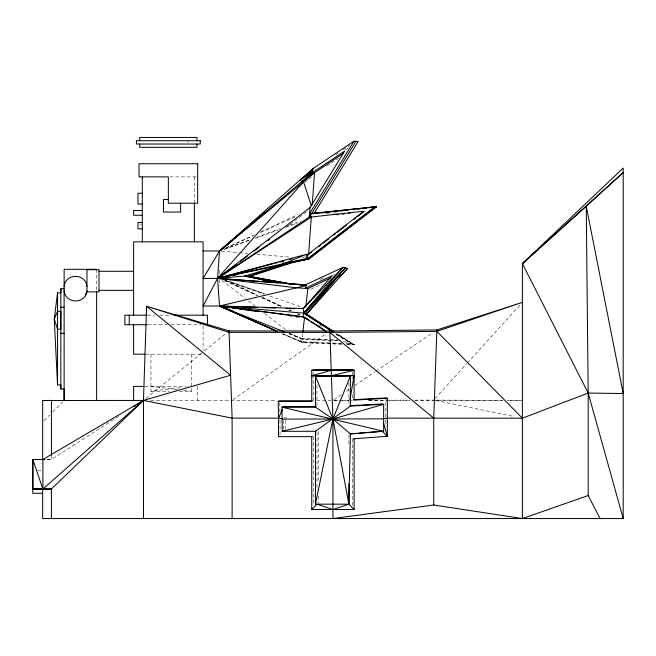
<?xml version="1.0" encoding="UTF-8"?>
<svg xmlns="http://www.w3.org/2000/svg" width="656" height="656" viewBox="0 0 656 656"><rect width="100%" height="100%" fill="white"/><g stroke="black" fill="none" stroke-linecap="round" stroke-linejoin="round"><path stroke-width="0.49" stroke-dasharray="3.28 2.46" d="M51.422 455.42L51.422 459.495L43.632 459.512M283.728 429.344L283.728 420.57M313.273 400.865L313.273 376.905M313.273 375.904L313.273 371.911M316.971 405.687L316.971 383.727M385.826 417.134L385.826 398.93M339.357 340.062L300.661 338.422L300.292 341.661L303.367 342.678L342.088 344.318M342.44 343.892L301.686 342.161L302.629 333.986M289.271 333.617L303.744 339.431L303.367 342.678L282.867 333.715M435.092 398.561L466.711 363.711M467.4 362.957L521.02 303.867M44.1 420.627L49.815 414.879M52.677 412.009L62.697 401.948M145.853 398.479L203.688 351.509M204.483 350.87L226.664 332.854M304.827 182.384L308.017 179.818M308.812 179.178L312.002 176.612M286.754 226.64L289.198 224.811M290.009 224.204L307.918 210.814M232.937 399.791L325.663 333.953M333.756 399.783L341.358 394.633M346.434 391.197L348.967 389.484M354.88 385.474L375.166 371.731M376.011 371.165L432.64 332.805M335.798 154.808L339.152 152.569M343.342 149.765L350.05 145.279M345.573 149.929L348.082 148.248M326.77 166.091L338.406 158.309M118.523 416.421L51.422 459.495L44.797 459.495M302.326 258.087L305.04 256.758M320.276 279.481L323.047 278.193M332.822 275.282L334.667 274.421M311.1 289.099L321.989 284.032M225.992 247.993L254.651 234.7M261.121 231.691L298.095 214.545M226.017 248.058L252.937 235.914M260.358 232.56L295.626 216.652M224.303 249.231L250.116 239.702M256.808 237.234L280.711 228.419M289.312 225.246L300.784 221.015M224.319 249.28L250.215 240.022M255.012 238.308L278.029 230.084M285.704 227.345L297.217 223.229M286.762 417.675L283.507 418.143M150.97 354.191L150.97 391.23L182.384 387.499M325.934 213.43L332.018 213.102M333.035 213.044L338.102 212.774M333.929 400.357L341.054 400.332M342.071 400.332L349.205 400.308M368.549 400.258L387.901 400.201M388.918 400.201L409.278 400.144M414.371 400.127L433.723 400.078M169.871 176.89L197.669 176.89M139.695 224.967L141.434 224.967M147.526 315.175L155.062 315.175M159.711 315.175L169.863 315.175M147.526 324.72L167.321 324.72M170.88 324.72L201.351 324.72M145.862 354.191L203.089 354.191M144.722 386.409L186.435 386.409M150.97 391.23L169.215 391.23M179.342 391.23L191.503 391.23L191.503 388.344M150.609 400.406L276.906 400.373M316.618 400.365L352.37 400.365M368.877 400.463L409.729 400.39M414.936 400.455L502.939 400.431M508.072 400.447L522.397 400.439L507.113 400.381M37.728 470.311L41.672 470.311M435.756 400.086L503.029 400.365M309.73 289.517L310.19 289.526M300.661 338.422L302.063 338.914L328.558 340.046M329.55 340.087L337.733 340.431M288.779 333.625L303.744 339.431L337.373 340.858M341.046 343.391L300.292 341.661L282.646 333.879M346.138 343.605L351.231 343.826L354.314 344.835L337.299 333.863M346.516 344.064L352.633 344.326L336.462 333.904M347.18 344.531L354.314 344.835L336.995 333.879M364.498 211.248L365.474 211.314M221.539 251.166L238.718 252.675M239.727 252.765L247.812 253.478M256.906 254.274L291.264 257.291M150.97 386.409L177.317 389.549M183.401 390.271L191.503 391.23M290.165 316.479L292.182 316.774M296.225 317.373L300.259 317.971M435.715 400.48L514.427 416.56M343.375 341.366L354.314 344.835L334.732 333.773M225.32 280.53L263.983 294.068M269.78 296.102L302.695 307.443M289.55 333.797L303.744 339.431M302.063 338.914L292.1 334.732L290.485 333.486M283.015 333.945L301.686 342.161M224.139 280.604L257.414 295.758M262.039 297.857L281.449 306.696M288.845 310.067L290.69 310.903M297.168 313.855L299.013 314.691M226.049 280.637L257.398 295.126M262.006 297.25L282.285 306.623M289.665 310.026L291.51 310.887M297.963 313.855L299.8 314.716M225.139 280.235L257.455 295.282M262.08 297.439L281.473 306.467M288.861 309.911L290.706 310.764M298.095 314.208L299.94 315.069M318.718 324.728L322.276 326.737M335.913 333.953L351.231 343.826M221.941 280.374L245.328 298.496M248.55 300.989L255.004 305.991M264.68 313.486L285.647 329.738M279.776 402.899L279.932 412.05M348.877 382.628L348.885 404.752M385.826 420.152L385.826 426.187M352.592 371.911L352.592 378.873M352.592 394.781L352.592 399.75M352.592 438.921L352.592 505.432M348.894 434.977L348.894 445.153M318.488 431.287L318.488 481.898M318.488 496.067L318.488 503.152M316.971 432.304L316.971 489.991M313.273 436.65L313.273 505.481M285.245 420.168L285.245 431.287M280.03 420.094L280.03 435.682M219.522 270.346L219.522 274.421M219.522 279.522L219.522 285.631M203.089 325.737L203.089 350.132M197.292 386.409L197.292 400.431M194.381 176.89L194.381 202.171M191.503 354.191L191.503 386.409M187.919 140.737L187.919 142.385M96.629 269.321L96.637 289.821M264.458 293.831L229.092 281.235L264.45 293.913"/><path stroke-width="0.98" d="M44.608 459.512L32.8 459.512L32.8 493.312L42.656 493.312M42.665 459.725L42.665 400.48L51.422 400.439L51.422 455.42M42.665 459.512L32.8 459.512L32.882 489.032L42.902 489.023L42.902 459.495L143.475 400.414L230.584 375.24L146.591 306.27L143.475 400.414L143.467 518.552M51.414 518.552L51.414 489.023L143.475 400.414L232.117 418.143L279.013 418.143M86.961 291.895L86.961 269.706L98.982 269.706L98.982 291.895L86.961 291.895C84.435 304.441 65.346 303.712 64.116 290.846M315.962 431.287L282.211 431.287L282.014 407.163L283.531 406.687L315.962 406.687M349.894 405.703L382.128 403.932L383.645 404.293L383.653 431.287L350.411 433.96L332.928 418.979L315.454 407.155L315.454 376.208L316.996 375.732M522.389 518.552L522.397 263.605L623.2 172.52L586.251 206.312L588.186 393.042L588.186 495.542L522.389 518.552L433.739 504.997L332.928 518.552L332.928 418.979L329.837 330.993L436.863 329.943L522.389 302.35L436.863 331.37L329.837 332.412L229.042 332.346L146.591 306.27L229.042 330.919L329.837 330.993M353.592 438.839L387.352 436.248L387.343 398.282L385.826 397.921L353.592 399.693M42.665 400.513L143.713 400.431M350.411 433.96L348.894 504.169L354.109 509.523L311.748 509.523L311.748 436.65M433.739 504.997L433.739 418.143L436.863 329.943M285.508 283.384L288.558 283.613L244.688 276.02L217.554 278.357L203.089 278.497L219.522 250.994L312.568 172.536L312.855 168.682L353.937 141.212L358.143 141.516L313.945 213.692M277.078 331.419L219.522 306.008L217.554 278.357L219.522 250.994L312.846 168.682L307.885 173.824M276.479 331.067L219.522 306.008L303.572 313.117L306.672 314.101L347.606 268.394L343.055 267.345L303.334 308.509L219.522 306.008L203.089 306.008L217.554 278.357L306.27 258.636L306.59 254.274L308.582 254.421L311.813 251.912M343.227 153.504L314.552 172.684L303.515 181.851L301.629 181.851L300.415 179.629L312.568 172.536L344.621 151.11L310.009 207.632L309.312 216.988L217.554 278.357L296.61 287.82L307.861 288.542L330.739 277.898M374.97 206.665L307.598 258.735L307.91 254.372L363.768 211.207L310.641 217.087L310.878 213.758L376.61 206.779L309.23 258.849L290.534 263.154L250.067 276.381L248.091 276.381L288.558 263.154L308.263 258.784L375.634 206.714L309.558 213.659L309.312 216.988L311.305 217.136L308.582 254.421L306.598 254.938M312.207 204.77L314.552 172.684L312.568 172.536M305.729 307.09L307.861 288.542L305.696 288.017L306.098 284.548L343.055 267.345L303.572 313.117L303.162 316.741L326.499 331.772M302.851 332.018L304.556 317.242L219.522 306.008L306.319 285.532M64.116 288.755L60.836 288.755L60.836 292.863L57.548 292.863L54.259 319.037L57.548 384.892L60.836 384.892L60.836 389.008L64.124 389.008L64.124 400.513L64.116 269.321L96.629 269.321M349.935 399.734L354.109 375.642L331.387 375.691L354.109 370.287L354.109 400.111L387.343 398.282M348.894 483.816L348.894 504.169L315.446 504.169L332.928 418.979L350.402 376.003L348.869 375.585L315.454 376.208L332.928 418.979L348.894 504.169L332.928 509.523L316.971 504.169L311.748 509.523M64.116 286.434C65.313 273.044 85.764 273.044 86.961 286.434M85.583 294.995L86.961 290.854M282.375 409.385L278.513 418.38L278.513 436.65L312.264 436.65M353.937 141.212L309.566 213.659L310.641 217.087M355.913 141.352L311.543 213.799L313.15 213.725M332.51 331.764L303.572 313.117L345.22 267.869L306.672 314.101L333.896 331.665M333.059 331.715L304.974 313.617L345.22 267.869M278.587 282.875L217.554 278.357L303.515 181.851L311.362 205.853M339.152 277.07L347.606 268.394M522.397 263.605L623.2 168.075L623.2 518.552L42.656 518.552L42.656 489.032L32.8 488.941M32.8 459.512L42.902 489.023L143.475 400.414L137.457 404.276M244.253 229.674L219.522 250.994L203.089 250.994M245.09 228.944L255.848 219.678M257.39 218.341L260.481 215.676M262.802 213.684L264.343 212.347M233.569 239.186L219.522 250.994L228.288 243.942M235.127 237.874L237.464 235.906M232.872 239.981L219.522 250.994L303.515 181.851M235.225 238.038L236.8 236.742M229.887 242.654L232.273 240.736M319.103 246.287L320.718 245.032M322.342 243.786L328.812 238.776M333.674 235.028L335.29 233.774M336.913 232.527L346.622 225.016M353.912 219.391L355.527 218.136M357.143 216.882L363.621 211.88M285.516 283.392L306.286 284.925L217.554 278.357L309.993 207.632M290.534 263.154L217.554 278.357L236.283 264.36M240.35 261.318L247.681 255.84M254.192 250.977L259.071 247.328M268.025 240.629L269.657 239.415M282.211 431.287L332.928 418.979L383.645 404.293L350.402 406.121L315.446 431.287L315.446 504.169M301.629 181.851L314.552 172.684M300.415 179.629L312.674 171.011M272.962 263.786L217.554 278.357L311.305 217.136M134.013 406.482L135.735 405.383M305.696 288.017L332.231 275.659L303.334 308.509L303.572 313.117M373.83 207.919L376.61 206.779L374.592 207.009M386.843 418.143L522.397 418.192L588.186 393.042L623.2 393.551L586.251 206.312L522.389 263.614L588.186 393.042L623.2 518.552M281.99 418.536L278.513 418.38L278.226 401.341L279.743 400.865L312.256 400.865M303.047 260.375L308.263 258.784L283.13 263.933L283.13 260.621M350.402 406.121L350.402 376.003L311.756 375.74L331.19 370.337L352.592 369.927L354.109 370.287L311.756 370.386L311.756 401.341L278.226 401.341M217.554 278.357L306.59 254.274L283.13 263.933L288.558 263.154L244.688 276.02L275.11 282.621L248.091 276.381L293.437 284.351M274.938 263.261L277.906 262.482M279.891 261.965L282.859 261.186M289.78 259.366L292.748 258.579M234.274 275.274L236.242 274.774M336.503 214.709L338.504 214.479M342.498 214.012L344.498 213.774M335.052 211.601L337.077 211.371M341.136 210.896L343.162 210.666M352.28 209.608L354.314 209.371M358.365 208.903L360.39 208.665M366.474 207.96L363.432 208.313L366.499 207.895M369.517 207.608L372.559 207.255L368.524 207.673M374.584 207.017L376.61 206.779M314.954 213.577L318.996 213.134M321.022 212.913L325.064 212.462M327.082 212.241L331.124 211.798M333.15 211.576L337.192 211.125M339.218 210.904L343.26 210.461M345.277 210.24L348.311 209.904M351.345 209.567L354.371 209.231M357.405 208.903L360.439 208.567M336.38 214.438L338.389 214.225M342.399 213.79L344.408 213.577M348.418 213.151L350.427 212.929M349.894 433.878L356.946 433.313M358.963 433.149L382.128 431.287L387.352 436.248L385.826 436.248M331.19 369.927L311.756 370.386L313.273 369.918L352.592 369.927M311.756 375.74L354.109 375.642M282.219 419.086L383.645 418.872M142.311 193.258L137.957 193.258L137.957 204.041L142.311 204.041M168.346 199.531L163.467 199.531L163.467 212.06L180.58 212.06L180.58 203.188M142.311 210.486L133.603 210.486L133.603 215.258L142.311 215.258M142.311 222.573L137.957 222.573L137.957 228.87L142.311 228.87M98.982 271.281L133.603 271.281M98.982 290.321L133.603 290.321M60.836 307.188L64.124 307.188M146.887 315.175L124.894 315.175L124.894 324.72L146.887 324.72M173.93 315.175L207.444 315.175L207.444 324.72M60.836 333.305L64.124 333.305M144.837 354.191L133.603 354.191L133.603 324.72M143.713 386.409L133.603 386.409L133.603 400.431M315.454 407.155L282.014 407.163L383.653 431.287M382.997 418.503L387.343 418.503M32.882 489.032L51.414 489.023L42.902 489.023M276.348 330.862L219.522 306.008L238.964 306.696M242.039 306.803L257.39 307.344M263.532 307.557L275.815 307.992M286.049 308.353L294.241 308.64M306.27 258.636L309.23 258.849M298.365 284.72L302.301 285.016M290.534 284.138L250.067 276.381M284.679 283.556L286.721 283.72M289.78 283.966L294.88 284.376M298.964 284.696L303.039 285.024M284.032 331.731L219.522 306.008L303.162 316.741M231.822 310.887L219.522 306.008L256.865 311.543M305.926 318.521L307.32 319.021M219.522 306.008L233.659 311.6M304.974 313.617L333.535 331.69M304.556 317.242L309.033 320.128M310.747 321.227L314.183 323.441M315.897 324.54L325.327 330.616M329.837 332.412L433.739 418.143M436.863 331.37L522.397 418.192M588.186 495.542L600.101 518.552M383.506 423.177L387.352 436.248M96.637 400.463L96.637 291.863M354.109 438.921L354.109 509.523M232.117 518.552L232.117 418.143L229.042 330.919M203.089 315.175L203.089 241.826L133.603 241.826L133.603 315.175M196.964 140.737L196.964 137.448L139.72 137.448L139.72 140.737M196.964 144.025L196.964 147.313L139.72 147.313L139.72 144.025M194.381 203.188L194.381 241.826M142.311 176.89L142.311 241.826M129.248 315.175L129.248 324.72M60.836 288.755L60.836 389.008M57.548 292.863L57.548 384.892M60.836 311.297L60.836 329.189L57.548 329.189L54.259 319.037L57.548 311.297L60.836 311.297M200.252 140.737L136.432 140.737L136.432 144.025L200.252 144.025L200.252 140.737M197.669 163.746L139.023 163.746L139.023 176.89L168.346 176.89L168.346 203.188L197.669 203.188L197.669 163.746"/></g></svg>
